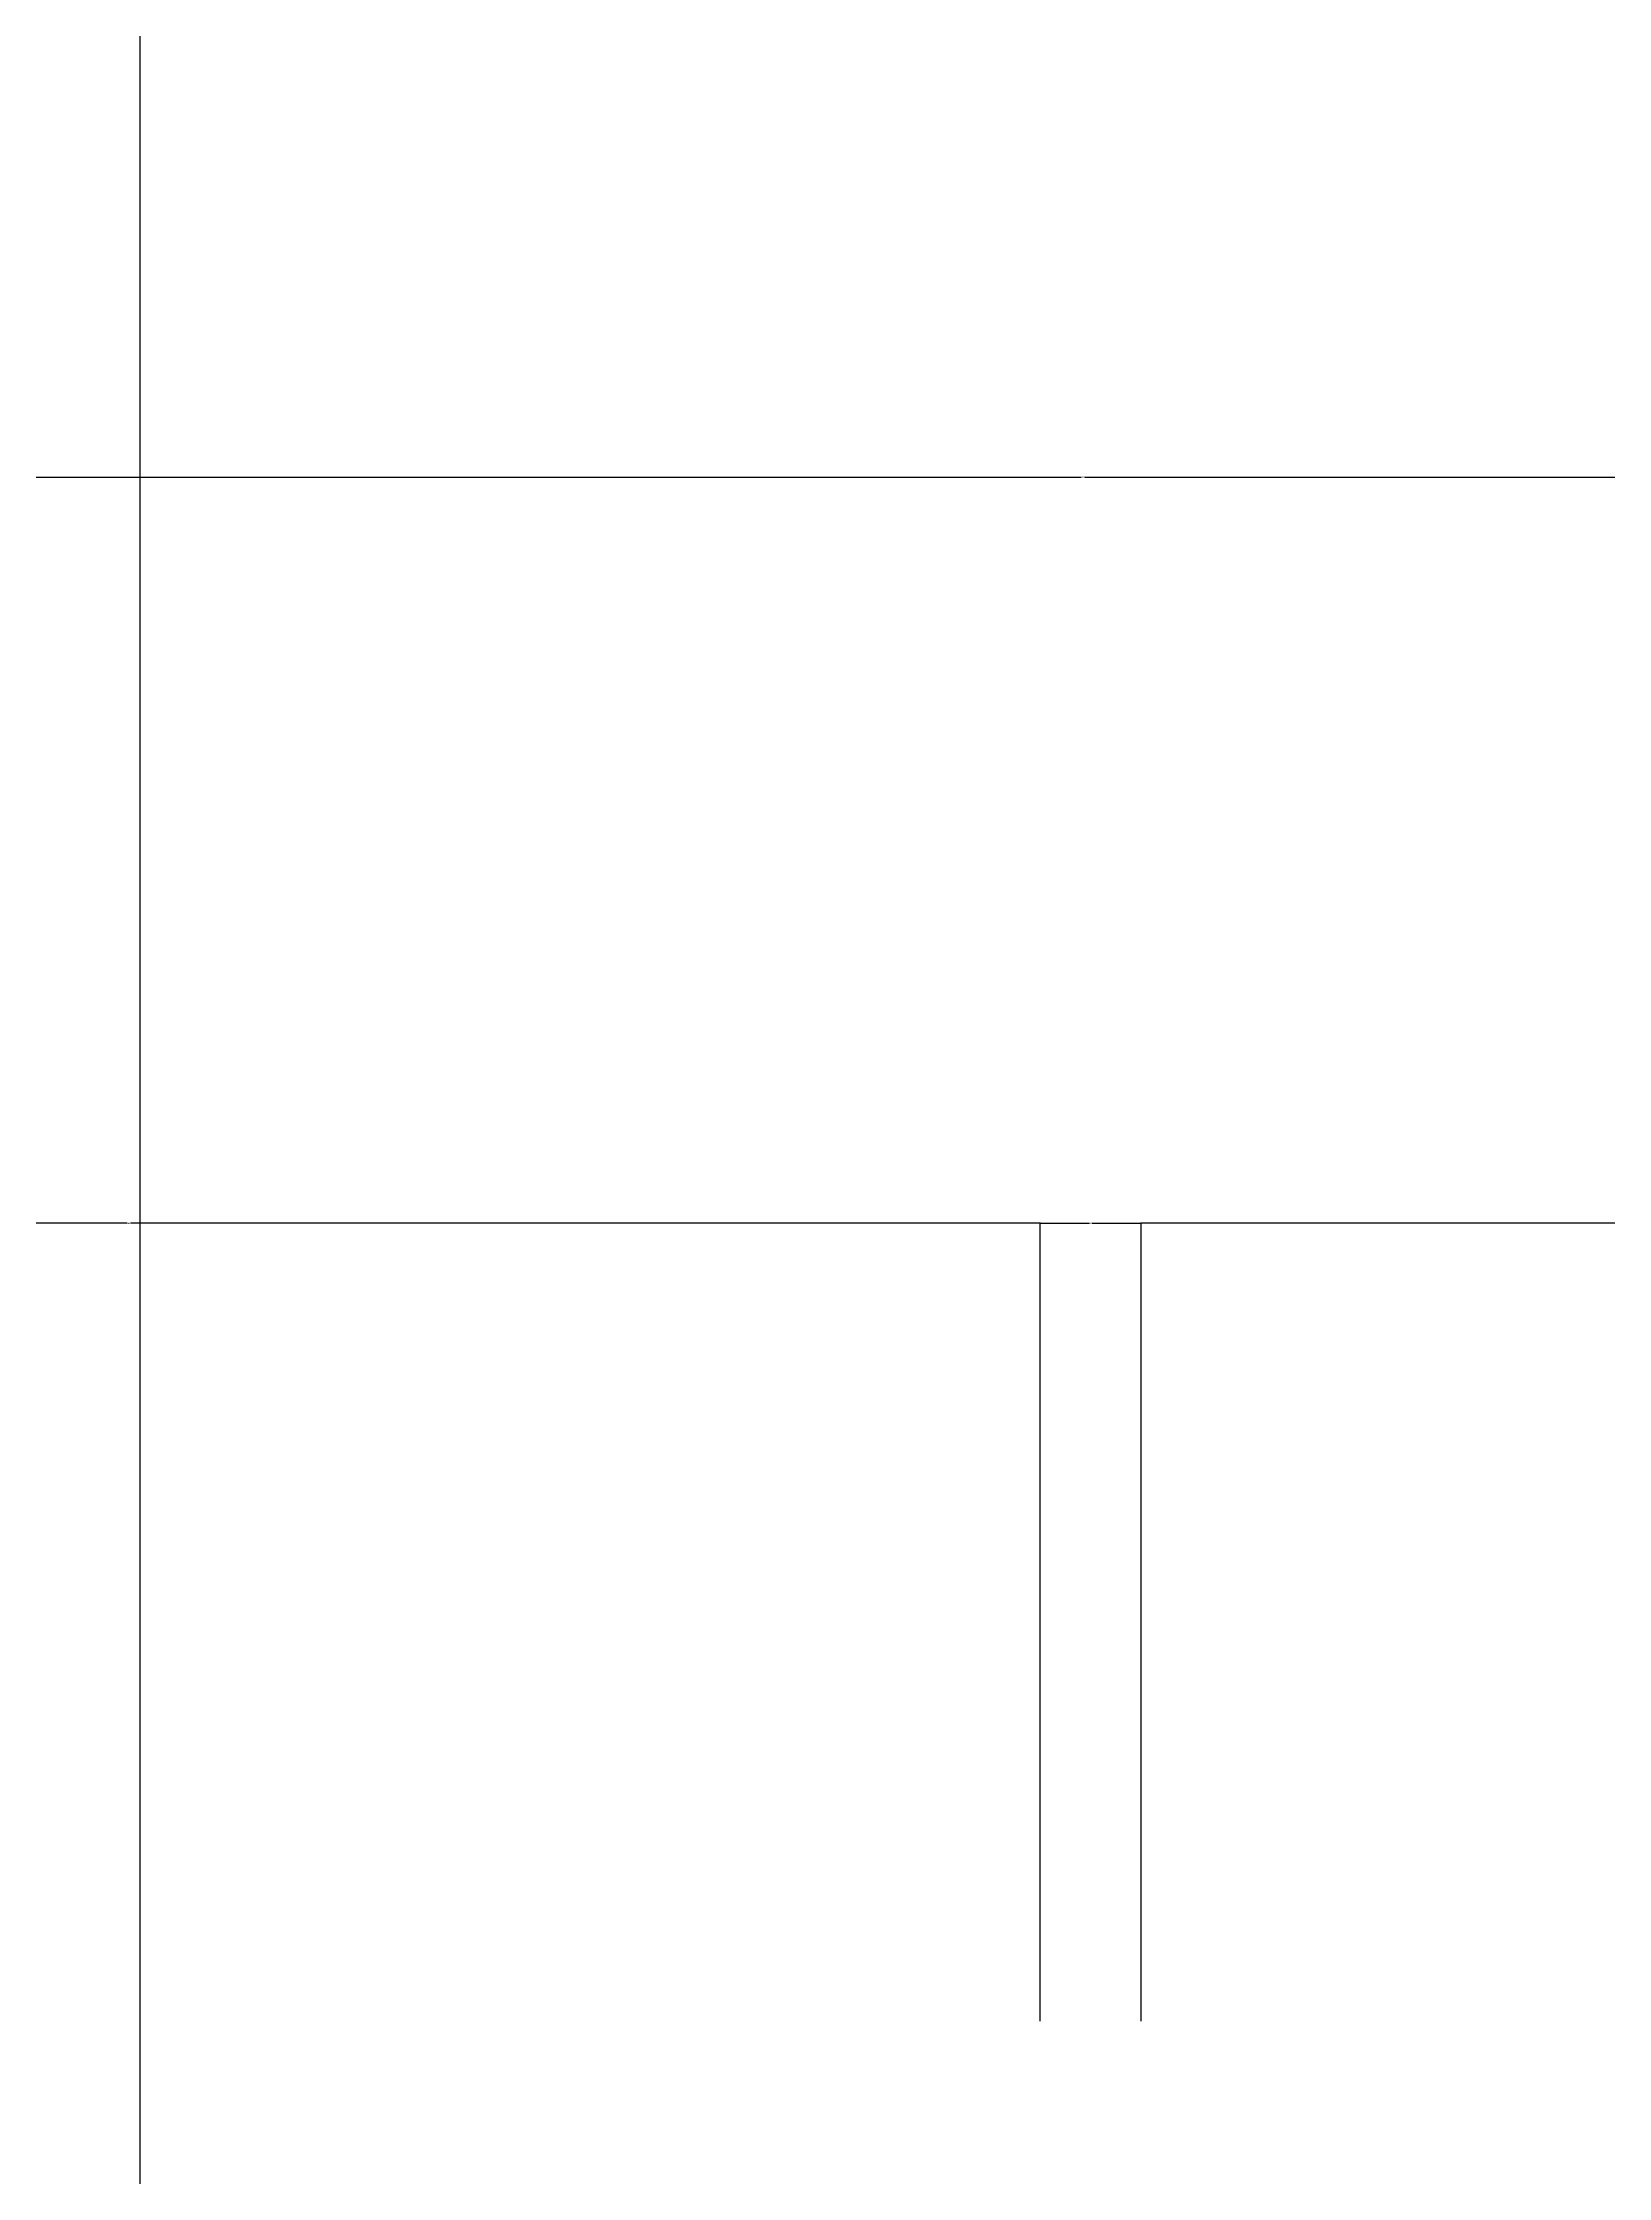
# Model space of a CAD drawing. Header units: metres. Extents: x -29254 to 67342, y -13190 to 112674.
# Drawn here: x -16627 to -15367, y 74574 to 76291 of the extents above; entities that cross this region are included whole.
import ezdxf

# ---------------------------------------------------------------- set-up
doc = ezdxf.new("R2010")
doc.units = ezdxf.units.M
doc.layers.add('DIM', color=140, linetype='Continuous')
doc.dimstyles.get("Standard").update_dxf_attribs({"dimtxt": 2.5, "dimasz": 2.5, "dimexe": 1.25, "dimexo": 0.625, "dimtad": 1, "dimcen": 2.5, "dimazin": 3, "dimtfac": 1, "dimtmove": 0, "dimatfit": 3})

# ---------------------------------------------------------------- blocks, each defined once
blk = doc.blocks.new('*D80')
for p, q in [((-16558.84, 75341.76), (-17290.81, 75341.76)), ((-17290.56, 74699.86), (-17290.56, 75341.76)), ((-15823.87, 75341.76), (-16555.84, 75341.76)), ((-15824.12, 74699.86), (-15824.12, 75341.76))]:
    blk.add_line(p, q)
at = {"layer": 'Defpoints'}
for p in [(-15824.12, 75341.76), (-17290.56, 74699.86), (-15824.12, 74699.86)]:
    blk.add_point(p, dxfattribs=at)
at = {"layer": 'DIM', "insert": (-16557.34, 75341.76), "char_height": 1, "attachment_point": 5}
blk.add_mtext('440', dxfattribs=at)
blk = doc.blocks.new('*D81')
for p, q in [((-17290.56, 74699.86), (-17290.56, 75942.06)), ((-17290.31, 75942.06), (-15791.31, 75942.06)), ((-15788.31, 75942.06), (-14289.31, 75942.06)), ((-14289.06, 74699.86), (-14289.06, 75942.06))]:
    blk.add_line(p, q)
at = {"layer": 'Defpoints'}
for p in [(-17290.56, 75942.06), (-17290.56, 74699.86), (-14289.06, 74699.86)]:
    blk.add_point(p, dxfattribs=at)
at = {"layer": 'DIM', "insert": (-15789.81, 75942.06), "char_height": 1, "attachment_point": 5}
blk.add_mtext('900', dxfattribs=at)
blk = doc.blocks.new('*D185')
for p, q in [((-15017.465, 75341.76), (-15743.12, 75341.76)), ((-15742.87, 74699.86), (-15742.87, 75341.76)), ((-14288.81, 75341.76), (-15014.465, 75341.76)), ((-14289.06, 74699.86), (-14289.06, 75341.76))]:
    blk.add_line(p, q)
at = {"layer": 'Defpoints'}
for p in [(-14289.06, 75341.76), (-15742.87, 74699.86), (-14289.06, 74699.86)]:
    blk.add_point(p, dxfattribs=at)
at = {"layer": 'DIM', "insert": (-15015.965, 75341.76), "char_height": 1, "attachment_point": 5}
blk.add_mtext('440', dxfattribs=at)
blk = doc.blocks.new('*D186')
for p, q in [((-15824.12, 74699.86), (-15824.12, 75341.76)), ((-15823.87, 75341.76), (-15784.495, 75341.76)), ((-15782.495, 75341.76), (-15743.12, 75341.76)), ((-15742.87, 74699.86), (-15742.87, 75341.76))]:
    blk.add_line(p, q)
at = {"layer": 'Defpoints'}
for p in [(-15824.12, 75341.76), (-15824.12, 74699.86), (-15742.87, 74699.86)]:
    blk.add_point(p, dxfattribs=at)
at = {"layer": 'DIM', "insert": (-15783.495, 75341.76), "char_height": 1, "attachment_point": 5}
blk.add_mtext('20', dxfattribs=at)

msp = doc.modelspace()

# ---------------------------------------------------------------- linework, layer by layer
msp.add_line((-16548.52, 77544.15), (-16548.52, 74379.15))

# ---------------------------------------------------------------- dimensions: what is measured, and where the dimension line sits
at = {"layer": 'DIM'}
for base, p1, p2, text, picture, middle in [((-17290.56, 75942.06), (-17290.56, 74699.86), (-14289.06, 74699.86), '900', '*D81', (-15789.81, 75942.06)), ((-15824.12, 75341.76), (-15824.12, 74699.86), (-17290.56, 74699.86), '440', '*D80', (-16557.34, 75341.76)), ((-15824.12, 75341.76), (-15824.12, 74699.86), (-15742.87, 74699.86), '20', '*D186', (-15783.495, 75341.76)), ((-14289.06, 75341.76), (-14289.06, 74699.86), (-15742.87, 74699.86), '440', '*D185', (-15015.965, 75341.76))]:
    dim = msp.add_linear_dim(base=base, p1=p1, p2=p2, text=text, dimstyle='Standard', dxfattribs=at)
    dim.commit()
    dim.dimension.update_dxf_attribs({"geometry": picture, "text_midpoint": middle})

doc.saveas('drawing.dxf')
